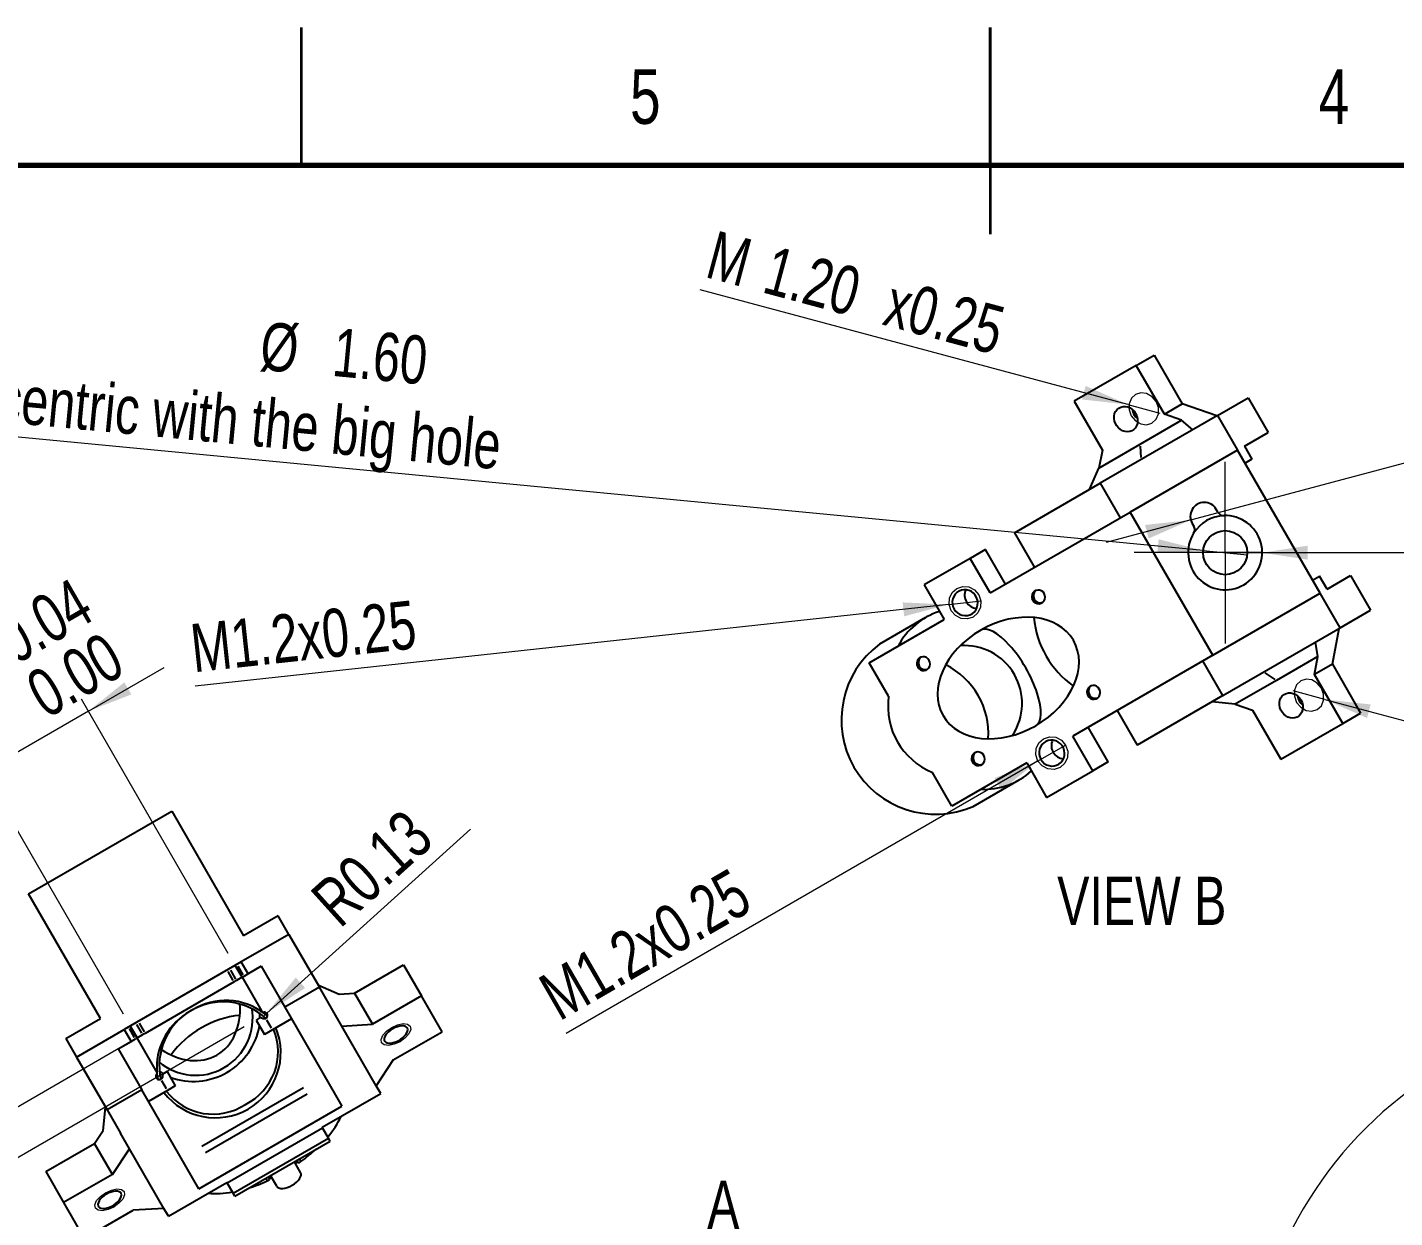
# Model space of a CAD drawing. Header units: millimetres. Extents: x 0 to 420, y 0 to 297.
# Drawn here: x 140.1 to 239.4, y 210.6 to 297 of the extents above; entities that cross this region are included whole.
import ezdxf

# ---------------------------------------------------------------- set-up
doc = ezdxf.new("R2010")
doc.units = ezdxf.units.MM
doc.styles.add('SLDTEXTSTYLE0', font='TXT', dxfattribs={"width": 0.75})
doc.dimstyles.new('SLDDIMSTYLE0', dxfattribs={"dimtxt": 3.5, "dimasz": 3.302, "dimexe": 0, "dimexo": 0.0625, "dimgap": 0.875, "dimtad": 1, "dimdec": 4, "dimlfac": 0.5, "dimzin": 12, "dimdsep": 46, "dimtxsty": 'SLDTEXTSTYLE0', "dimsah": 1, "dimcen": 0.09, "dimazin": 3, "dimtol": 1, "dimtp": 0.01, "dimtm": 0.01, "dimtfac": 1, "dimtofl": 0, "dimtmove": 0, "dimatfit": 3, "dimfxl": 0, "dimfrac": 2, "dimtolj": 1, "dimarcsym": 0})
doc.dimstyles.new('SLDDIMSTYLE12', dxfattribs={"dimtxt": 3.5, "dimasz": 3.302, "dimexe": 0, "dimexo": 0.0625, "dimgap": 0.875, "dimtad": 1, "dimlfac": 0.5, "dimrnd": 1e-09, "dimzin": 12, "dimdsep": 46, "dimtxsty": 'SLDTEXTSTYLE0', "dimsah": 1, "dimcen": 0, "dimadec": 0, "dimazin": 3, "dimtol": 1, "dimtp": 0.05, "dimtfac": 1, "dimtofl": 0, "dimtmove": 0, "dimatfit": 3, "dimfxl": 0, "dimfrac": 2, "dimtolj": 1, "dimtzin": 0, "dimarcsym": 0})
doc.dimstyles.new('SLDDIMSTYLE13', dxfattribs={"dimtxt": 3.5, "dimasz": 3.302, "dimexe": 0, "dimexo": 0.0625, "dimgap": 0.875, "dimtad": 1, "dimlfac": 0.5, "dimrnd": 1e-09, "dimdsep": 46, "dimtxsty": 'SLDTEXTSTYLE0', "dimsah": 1, "dimcen": 0, "dimadec": 0, "dimazin": 2, "dimtol": 1, "dimtp": 0.02, "dimtfac": 1, "dimtofl": 0, "dimtmove": 1, "dimatfit": 3, "dimfxl": 0, "dimfrac": 2, "dimtolj": 1, "dimtzin": 0, "dimarcsym": 0})
doc.dimstyles.new('SLDDIMSTYLE14', dxfattribs={"dimtxt": 3.5, "dimasz": 3.302, "dimexe": 0, "dimexo": 0.0625, "dimgap": 0.875, "dimtad": 1, "dimlfac": 0.5, "dimrnd": 1e-09, "dimzin": 4, "dimdsep": 46, "dimtxsty": 'SLDTEXTSTYLE0', "dimblk1": 'NONE', "dimsah": 1, "dimcen": 0, "dimadec": 0, "dimazin": 1, "dimtfac": 1, "dimtmove": 0, "dimatfit": 3, "dimldrblk": 'NONE', "dimfxl": 0, "dimfrac": 2, "dimtolj": 1, "dimtzin": 12, "dimarcsym": 0})
doc.dimstyles.new('SLDDIMSTYLE15', dxfattribs={"dimtxt": 3.5, "dimasz": 3.302, "dimexe": 0, "dimexo": 0.0625, "dimgap": 0.875, "dimtad": 1, "dimlfac": 0.5, "dimrnd": 1e-09, "dimzin": 4, "dimdsep": 46, "dimtxsty": 'SLDTEXTSTYLE0', "dimblk1": 'NONE', "dimsah": 1, "dimcen": 0, "dimadec": 0, "dimazin": 1, "dimtfac": 1, "dimtmove": 0, "dimatfit": 3, "dimldrblk": 'NONE', "dimfxl": 0, "dimfrac": 2, "dimtolj": 1, "dimtzin": 12, "dimarcsym": 0})
doc.dimstyles.new('SLDDIMSTYLE17', dxfattribs={"dimtxt": 3.5, "dimasz": 3.302, "dimexe": 0, "dimexo": 0.0625, "dimgap": 0.875, "dimtad": 1, "dimlfac": 0.5, "dimrnd": 1e-09, "dimzin": 4, "dimdsep": 46, "dimtxsty": 'SLDTEXTSTYLE0', "dimsah": 1, "dimcen": 0.09, "dimadec": 0, "dimazin": 1, "dimtol": 1, "dimtm": 0.04, "dimtfac": 1, "dimtmove": 0, "dimatfit": 0, "dimfxl": 0, "dimfrac": 2, "dimtolj": 1, "dimtzin": 0, "dimarcsym": 0})
doc.dimstyles.new('SLDDIMSTYLE18', dxfattribs={"dimtxt": 3.5, "dimasz": 3.302, "dimexe": 0, "dimexo": 0.0625, "dimgap": 0.875, "dimtad": 1, "dimlfac": 0.5, "dimrnd": 1e-09, "dimdsep": 46, "dimtxsty": 'SLDTEXTSTYLE0', "dimsah": 1, "dimcen": 0, "dimadec": 0, "dimazin": 2, "dimtfac": 1, "dimtofl": 0, "dimtmove": 0, "dimatfit": 3, "dimfxl": 0, "dimfrac": 2, "dimtolj": 1, "dimtzin": 12, "dimarcsym": 0})
doc.dimstyles.new('SLDDIMSTYLE19', dxfattribs={"dimtxt": 3.5, "dimasz": 3.302, "dimexe": 0, "dimexo": 0.0625, "dimgap": 0.875, "dimtad": 1, "dimlfac": 0.5, "dimrnd": 1e-09, "dimzin": 4, "dimdsep": 46, "dimtxsty": 'SLDTEXTSTYLE0', "dimsah": 1, "dimcen": 0.09, "dimadec": 0, "dimazin": 1, "dimtol": 1, "dimtp": 0.04, "dimtfac": 1, "dimtmove": 0, "dimatfit": 0, "dimfxl": 0, "dimfrac": 2, "dimtolj": 1, "dimtzin": 0, "dimarcsym": 0})
doc.dimstyles.new('SLDDIMSTYLE2', dxfattribs={"dimtxt": 3.5, "dimasz": 3.302, "dimexe": 0, "dimexo": 0.0625, "dimgap": 0.875, "dimtad": 1, "dimlfac": 0.5, "dimrnd": 1e-09, "dimzin": 12, "dimdsep": 46, "dimtxsty": 'SLDTEXTSTYLE0', "dimblk1": 'NONE', "dimsah": 1, "dimcen": 0, "dimadec": 0, "dimazin": 3, "dimtfac": 1, "dimtmove": 0, "dimatfit": 3, "dimldrblk": 'NONE', "dimfxl": 0, "dimfrac": 2, "dimtolj": 1, "dimtzin": 12, "dimarcsym": 0})

# ---------------------------------------------------------------- blocks, each defined once
blk = doc.blocks.new('_D')
at = {"color": 7, "linetype": 'Continuous', "lineweight": 0}
for p, q in [((253.517, 204.06), (242.808, 222.608)), ((240.407, 178.884), (236.543, 175.02))]:
    blk.add_line(p, q, dxfattribs=at)
at = {"color": 7, "linetype": 'Continuous', "lineweight": 18}
blk.add_arc((257.933, 196.41), 29.251, 120, 225, dxfattribs=at)
for points in [[(243.308, 221.742), (240.267, 220.358), (240.824, 219.508)], [(237.25, 175.727), (235.429, 178.528), (234.671, 177.851)]]:
    blk.add_solid(points, dxfattribs=at)
at = {"color": 7, "linetype": 'Continuous', "lineweight": 18, "char_height": 3.5, "attachment_point": 1, "rotation": 92.04795, "style": 'SLDTEXTSTYLE0'}
for s, insert in [('0.01°', (224.142, 196.617)), ('0.01°', (219.619, 196.456)), ('+', (219.72, 193.628)), ('-', (224.22, 194.429)), ('105°', (224.58, 182.877))]:
    blk.add_mtext(s, dxfattribs=dict(at, insert=insert))
blk = doc.blocks.new('_D_16')
at = {"color": 7, "linetype": 'Continuous', "lineweight": 0}
for q in [(227.063, 258.879), (270.785, 258.879)]:
    blk.add_line((229.753, 258.879), q, dxfattribs=at)
at = {"color": 7, "linetype": 'Continuous', "lineweight": 18}
blk.add_solid([(229.753, 258.879), (233.055, 258.371), (233.055, 259.387)], dxfattribs=at)
at = {"color": 7, "linetype": 'Continuous', "lineweight": 18, "char_height": 3.5, "attachment_point": 1, "style": 'SLDTEXTSTYLE0'}
for s, insert in [('+', (258.905, 267.87)), ('0.05', (261.734, 267.87)), ('R1.35', (245.726, 263.398)), ('0.00', (261.734, 263.345))]:
    blk.add_mtext(s, dxfattribs=dict(at, insert=insert))
blk = doc.blocks.new('_D_17')
at = {"color": 7, "linetype": 'Continuous', "lineweight": 0}
for q in [(271.27, 273.725), (218.433, 259.611)]:
    blk.add_line((224.568, 261.25), q, dxfattribs=at)
at = {"color": 7, "linetype": 'Continuous', "lineweight": 18}
blk.add_solid([(224.568, 261.25), (221.246, 260.889), (221.509, 259.907)], dxfattribs=at)
at = {"color": 7, "linetype": 'Continuous', "lineweight": 18, "char_height": 3.5, "attachment_point": 1, "rotation": 15, "style": 'SLDTEXTSTYLE0'}
for s, insert in [('0.02', (260.188, 280.112)), ('+', (257.455, 279.38)), ('0.00', (261.359, 275.741)), ('R0.51', (245.883, 271.649))]:
    blk.add_mtext(s, dxfattribs=dict(at, insert=insert))
blk = doc.blocks.new('_D_18')
at = {"color": 7, "linetype": 'Continuous', "lineweight": 0}
for q in [(131.282, 268.039), (228.656, 258.727)]:
    blk.add_line((225.47, 259.031), q, dxfattribs=at)
at = {"color": 7, "linetype": 'Continuous', "lineweight": 18}
blk.add_solid([(225.47, 259.031), (222.232, 259.851), (222.135, 258.84)], dxfattribs=at)
at = {"color": 7, "linetype": 'Continuous', "lineweight": 18, "char_height": 3.5, "attachment_point": 1, "rotation": 354.53695, "style": 'SLDTEXTSTYLE0'}
for s, insert in [('%%c', (157.218, 275.652)), ('1.60', (162.477, 275.202)), ('Concentric with the big hole', (131.709, 272.51))]:
    blk.add_mtext(s, dxfattribs=dict(at, insert=insert))
blk = doc.blocks.new('_None')
blk = doc.blocks.new('_D_19')
at = {"color": 7, "linetype": 'Continuous', "lineweight": 0}
for q in [(188.941, 277.952), (222.309, 269.011)]:
    blk.add_line((219.991, 269.632), q, dxfattribs=at)
at = {"color": 7, "linetype": 'Continuous', "lineweight": 18}
blk.add_solid([(219.991, 269.632), (216.933, 270.977), (216.67, 269.996)], dxfattribs=at)
at = {"color": 7, "linetype": 'Continuous', "lineweight": 18, "char_height": 3.5, "attachment_point": 1, "rotation": 345, "style": 'SLDTEXTSTYLE0'}
for s, insert in [('M', (190.102, 282.287)), ('1.20', (194.244, 281.177)), ('x0.25', (202.987, 278.834))]:
    blk.add_mtext(s, dxfattribs=dict(at, insert=insert))
blk = doc.blocks.new('_D_20')
at = {"color": 7, "linetype": 'Continuous', "lineweight": 0}
for q in [(231.991, 248.847), (279.88, 236.015)]:
    blk.add_line((234.309, 248.226), q, dxfattribs=at)
at = {"color": 7, "linetype": 'Continuous', "lineweight": 18}
blk.add_solid([(234.309, 248.226), (237.367, 246.881), (237.63, 247.862)], dxfattribs=at)
at = {"color": 7, "linetype": 'Continuous', "lineweight": 18, "insert": (259.752, 246.072), "char_height": 3.5, "attachment_point": 1, "rotation": 345, "style": 'SLDTEXTSTYLE0'}
blk.add_mtext('M1.2x0.25', dxfattribs=at)
blk = doc.blocks.new('_D_21')
at = {"color": 7, "linetype": 'Continuous', "lineweight": 0}
for q in [(215.514, 244.936), (179.217, 223.98)]:
    blk.add_line((213.436, 243.736), q, dxfattribs=at)
at = {"color": 7, "linetype": 'Continuous', "lineweight": 18}
blk.add_solid([(213.436, 243.736), (210.322, 242.525), (210.83, 241.645)], dxfattribs=at)
at = {"color": 7, "linetype": 'Continuous', "lineweight": 18, "insert": (176.967, 227.877), "char_height": 3.5, "attachment_point": 1, "rotation": 30, "style": 'SLDTEXTSTYLE0'}
blk.add_mtext('M1.2x0.25', dxfattribs=at)
blk = doc.blocks.new('_D_22')
at = {"color": 7, "linetype": 'Continuous', "lineweight": 0}
for q in [(209.368, 255.378), (152.279, 249.189)]:
    blk.add_line((206.982, 255.119), q, dxfattribs=at)
at = {"color": 7, "linetype": 'Continuous', "lineweight": 18}
blk.add_solid([(206.982, 255.119), (203.645, 255.268), (203.754, 254.258)], dxfattribs=at)
at = {"color": 7, "linetype": 'Continuous', "lineweight": 18, "insert": (151.794, 253.669), "char_height": 3.5, "attachment_point": 1, "rotation": 6.18694, "style": 'SLDTEXTSTYLE0'}
blk.add_mtext('M1.2x0.25', dxfattribs=at)
blk = doc.blocks.new('SW_CENTERMARKSYMBOL_2')
at = {"color": 0, "linetype": 'Continuous', "lineweight": 18}
for p, q in [((0, 5), (0, 6.6)), ((0, 0), (0, 5)), ((-5, 0), (-6.6, 0)), ((0, 0), (-5, 0)), ((0, 0), (0, -5)), ((0, 0), (5, 0)), ((5, 0), (6.6, 0)), ((0, -5), (0, -6.6))]:
    blk.add_line(p, q, dxfattribs=at)
blk = doc.blocks.new('_D_25')
at = {"color": 7, "linetype": 'Continuous', "lineweight": 0}
for p, q in [((124.111, 209.833), (99.973, 251.64)), ((155.844, 224.459), (124.845, 206.561)), ((147.776, 223.496), (123.245, 209.333)), ((124.111, 209.833), (125.711, 207.061)), ((125.711, 207.061), (128.886, 201.562))]:
    blk.add_line(p, q, dxfattribs=at)
at = {"color": 7, "linetype": 'Continuous', "lineweight": 18}
for points in [[(124.111, 209.833), (122.9, 212.946), (122.02, 212.438)], [(125.711, 207.061), (126.922, 203.948), (127.802, 204.456)]]:
    blk.add_solid(points, dxfattribs=at)
at = {"color": 7, "linetype": 'Continuous', "lineweight": 18, "char_height": 3.5, "attachment_point": 1, "rotation": 300, "style": 'SLDTEXTSTYLE0'}
for s, insert in [('1.60', (103.927, 253.923)), ('0.00', (113.747, 245.857)), ('-', (109.053, 244.937)), ('0.04', (109.828, 243.594))]:
    blk.add_mtext(s, dxfattribs=dict(at, insert=insert))
blk = doc.blocks.new('_D_26')
at = {"color": 7, "linetype": 'Continuous', "lineweight": 0}
for q in [(172.266, 238.801), (157.282, 225.289)]:
    blk.add_line((157.468, 225.457), q, dxfattribs=at)
at = {"color": 7, "linetype": 'Continuous', "lineweight": 18}
blk.add_solid([(157.468, 225.457), (160.26, 227.291), (159.58, 228.045)], dxfattribs=at)
at = {"color": 7, "linetype": 'Continuous', "lineweight": 18, "insert": (160.451, 234.155), "char_height": 3.5, "attachment_point": 1, "rotation": 42.0432, "style": 'SLDTEXTSTYLE0'}
blk.add_mtext('R0.13', dxfattribs=at)
blk = doc.blocks.new('_D_27')
at = {"color": 7, "linetype": 'Continuous', "lineweight": 0}
for p, q in [((144.528, 247.38), (150.027, 250.555)), ((154.682, 229.793), (144.028, 248.246)), ((144.528, 247.38), (136.907, 242.98)), ((147.061, 225.393), (136.407, 243.846)), ((136.907, 242.98), (131.408, 239.805))]:
    blk.add_line(p, q, dxfattribs=at)
at = {"color": 7, "linetype": 'Continuous', "lineweight": 18}
for points in [[(144.528, 247.38), (147.642, 248.591), (147.134, 249.47)], [(136.907, 242.98), (133.794, 241.768), (134.302, 240.889)]]:
    blk.add_solid(points, dxfattribs=at)
at = {"color": 7, "linetype": 'Continuous', "lineweight": 18, "char_height": 3.5, "attachment_point": 1, "rotation": 30, "style": 'SLDTEXTSTYLE0'}
for s, insert in [('0.04', (137.45, 253.728)), ('+', (134.999, 252.314)), ('0.00', (139.712, 249.809)), ('4.40', (128.277, 243.268))]:
    blk.add_mtext(s, dxfattribs=dict(at, insert=insert))

msp = doc.modelspace()

# ---------------------------------------------------------------- linework, layer by layer
at = {"color": 7, "linetype": 'Continuous', "lineweight": 35}
for p, q in [((160, 287), (160, 297)), ((210, 297), (210, 282)), ((210, 287), (210, 297))]:
    msp.add_line(p, q, dxfattribs=at)
at = {"color": 7, "linetype": 'Continuous', "lineweight": 70}
msp.add_line((10, 287), (410, 287), dxfattribs=at)
at = {"color": 7, "linetype": 'Continuous', "lineweight": 25}
for p, q in [((220.60077, 272.46826), (221.89981, 273.21826)), ((221.89981, 273.21826), (223.94981, 269.66755)), ((220.60077, 272.46826), (216.10077, 269.87018)), ((222.65077, 268.91755), (220.60077, 272.46826)), ((226.51032, 268.83646), (228.72529, 270.11528)), ((228.72529, 270.11528), (230.17529, 267.6038)), ((216.10077, 269.87018), (218.15077, 266.31948)), ((222.65077, 268.91755), (223.94981, 269.66755)), ((226.44981, 268.80153), (223.94981, 269.66755)), ((226.51032, 268.83646), (217.99892, 263.9224)), ((220.90077, 266.75249), (223.90077, 268.48454)), ((223.90077, 268.48454), (222.65077, 268.91755)), ((224.71776, 267.80153), (223.90077, 268.48454)), ((226.51032, 268.83646), (227.96032, 266.32499)), ((228.46032, 266.61366), (230.17529, 267.6038)), ((217.90077, 265.02044), (220.90077, 266.75249)), ((218.15077, 266.31948), (217.90077, 265.02044)), ((227.96032, 266.32499), (220.1661, 261.82499)), ((233.96032, 255.93268), (227.96032, 266.32499)), ((228.46032, 266.61366), (229.01032, 265.66104)), ((229.01032, 265.66104), (228.51032, 265.37236)), ((217.21776, 263.4714), (217.90077, 265.02044)), ((211.76466, 260.32305), (217.99892, 263.9224)), ((217.99892, 263.9224), (219.44892, 261.41093)), ((209.99807, 255.95448), (220.1661, 261.82499)), ((226.1661, 251.43268), (220.1661, 261.82499)), ((226.5329, 261.81735), (226.4179, 262.01655)), ((211.76466, 260.32305), (213.21466, 257.81157)), ((224.66852, 261.00655), (224.78353, 260.80735)), ((208.54807, 258.46595), (205.20201, 256.5341)), ((209.66879, 259.113), (208.54807, 258.46595)), ((209.99807, 255.95448), (208.54807, 258.46595)), ((211.11879, 256.60153), (209.66879, 259.113)), ((233.41032, 256.88531), (233.91032, 257.17399)), ((234.46032, 256.22136), (233.91032, 257.17399)), ((234.46032, 256.22136), (236.17529, 257.2115)), ((236.17529, 257.2115), (237.62529, 254.70002)), ((205.20201, 256.5341), (206.65201, 254.02263)), ((226.1661, 251.43268), (233.96032, 255.93268)), ((235.41032, 253.42121), (233.96032, 255.93268)), ((205.31513, 254.17454), (201.97228, 252.24454)), ((235.41032, 253.42121), (237.62529, 254.70002)), ((201.21513, 250.88365), (206.65201, 254.02263)), ((226.89892, 248.50715), (235.41032, 253.42121)), ((234.84981, 250.7882), (235.34981, 253.38627)), ((233.80077, 251.33724), (233.61776, 252.38627)), ((226.1661, 251.43268), (215.99807, 245.56217)), ((233.80077, 251.33724), (230.80077, 249.60519)), ((233.55077, 250.0382), (233.80077, 251.33724)), ((202.61513, 248.45877), (201.21513, 250.88365)), ((226.89892, 248.50715), (225.44892, 251.01862)), ((234.84981, 250.7882), (233.55077, 250.0382)), ((234.84981, 250.7882), (236.89981, 247.23749)), ((230.80077, 249.60519), (227.80077, 247.87313)), ((235.60077, 246.48749), (233.55077, 250.0382)), ((226.89892, 248.50715), (220.66466, 244.9078)), ((219.21466, 247.41927), (220.66466, 244.9078)), ((227.80077, 247.87313), (226.11776, 248.05615)), ((227.80077, 247.87313), (229.05077, 247.44012)), ((229.05077, 247.44012), (231.10077, 243.88942)), ((235.60077, 246.48749), (236.89981, 247.23749)), ((231.10077, 243.88942), (235.60077, 246.48749)), ((217.44807, 243.0507), (215.99807, 245.56217)), ((218.56879, 243.69775), (217.11879, 246.20922)), ((212.65201, 243.63032), (207.21513, 240.49134)), ((212.65201, 243.63032), (214.10201, 241.11885)), ((218.56879, 243.69775), (217.44807, 243.0507)), ((207.21513, 240.49134), (205.81513, 242.91621)), ((208.77228, 240.4666), (212.11513, 242.3966)), ((214.10201, 241.11885), (217.44807, 243.0507)), ((140.17824, 234.11385), (150.57055, 240.11385)), ((150.57055, 240.11385), (155.79483, 231.06513)), ((145.40252, 225.06513), (140.17824, 234.11385)), ((158.3063, 232.51513), (155.79483, 231.06513)), ((159.07914, 231.17654), (158.3063, 232.51513)), ((159.07914, 231.17654), (155.61503, 229.17654)), ((159.07914, 231.17654), (161.29411, 227.3401)), ((155.61503, 229.17654), (147.12799, 224.27654)), ((155.68202, 228.06052), (155.18202, 228.92654)), ((156.11503, 228.31052), (155.61503, 229.17654)), ((157.06766, 228.86052), (156.11503, 228.31052)), ((157.06766, 228.86052), (158.78263, 225.8901)), ((163.85164, 226.91033), (167.40234, 228.96033)), ((167.40234, 228.96033), (168.70138, 226.71033)), ((155.10107, 227.72511), (148.64195, 223.99593)), ((155.26706, 227.82094), (155.10107, 227.72511)), ((155.68202, 228.06052), (155.26706, 227.82094)), ((155.80574, 228.13195), (155.68202, 228.06052)), ((155.68202, 228.06052), (157.08047, 225.63834)), ((156.11503, 228.31052), (155.80574, 228.13195)), ((161.18657, 227.52635), (162.73561, 226.84334)), ((161.29411, 227.3401), (158.78263, 225.8901)), ((162.26911, 225.65135), (161.29411, 227.3401)), ((162.73561, 226.84334), (163.85164, 226.91033)), ((163.85164, 226.91033), (165.15068, 224.66033)), ((168.70138, 226.71033), (165.15068, 224.66033)), ((170.20138, 224.11225), (168.70138, 226.71033)), ((152.39022, 225.86632), (151.60712, 225.4142)), ((158.78263, 225.8901), (162.92732, 218.71129)), ((162.91862, 224.52635), (162.26911, 225.65135)), ((142.89105, 223.61513), (145.40252, 225.06513)), ((147.561, 224.52654), (148.061, 223.66052)), ((156.93292, 225.08768), (156.71044, 224.95924)), ((156.71044, 224.95924), (157.31044, 223.92001)), ((159.26766, 225.05001), (157.88202, 224.25001)), ((162.91862, 224.52635), (165.15068, 224.66033)), ((165.41862, 220.19623), (162.91862, 224.52635)), ((142.89105, 223.61513), (143.66388, 222.27654)), ((143.66388, 222.27654), (147.12799, 224.27654)), ((146.67536, 222.86052), (147.62799, 223.41052)), ((147.12799, 224.27654), (147.62799, 223.41052)), ((147.62799, 223.41052), (147.93728, 223.58909)), ((148.061, 223.66052), (147.93728, 223.58909)), ((148.061, 223.66052), (148.47596, 223.9001)), ((149.5357, 221.10626), (148.061, 223.66052)), ((148.64195, 223.99593), (148.47596, 223.9001)), ((157.88202, 224.25001), (157.31044, 223.92001)), ((166.65068, 222.06225), (170.20138, 224.11225)), ((146.67536, 222.86052), (148.39033, 219.8901)), ((143.66388, 222.27654), (145.87885, 218.4401)), ((166.65068, 222.06225), (165.41862, 220.19623)), ((150.23257, 221.21924), (150.0101, 221.09079)), ((150.23257, 221.21924), (150.83257, 220.18001)), ((148.39033, 219.8901), (145.87885, 218.4401)), ((152.53502, 212.71129), (148.39033, 219.8901)), ((150.261, 219.85001), (148.87536, 219.05001)), ((150.83257, 220.18001), (150.261, 219.85001)), ((161.50058, 217.18248), (165.74411, 219.63248)), ((165.74411, 219.63248), (165.41862, 220.19623)), ((145.58831, 216.94334), (145.77132, 218.62635)), ((145.87885, 218.4401), (146.85385, 216.75135)), ((152.53502, 212.71129), (162.92732, 218.71129)), ((144.97228, 216.01033), (145.58831, 216.94334)), ((147.50337, 215.62635), (146.85385, 216.75135)), ((154.59738, 213.13918), (161.52558, 217.13918)), ((161.52558, 217.13918), (161.50058, 217.18248)), ((161.95859, 216.38918), (161.52558, 217.13918)), ((141.42158, 213.96033), (144.97228, 216.01033)), ((146.27132, 213.76033), (144.97228, 216.01033)), ((146.27132, 213.76033), (147.50337, 215.62635)), ((150.00337, 211.29623), (147.50337, 215.62635)), ((155.03039, 212.38918), (161.95859, 216.38918)), ((155.14973, 212.18248), (162.07793, 216.18248)), ((162.07793, 216.18248), (161.95859, 216.38918)), ((159.93136, 213.90046), (159.47985, 214.68248)), ((141.42158, 213.96033), (142.72062, 211.71033)), ((146.27132, 213.76033), (142.72062, 211.71033)), ((158.1993, 212.90046), (157.7478, 213.68248)), ((150.32885, 210.73248), (154.57238, 213.18248)), ((154.59738, 213.13918), (154.57238, 213.18248)), ((155.03039, 212.38918), (154.59738, 213.13918)), ((142.72062, 211.71033), (144.22062, 209.11225)), ((155.14973, 212.18248), (155.03039, 212.38918)), ((144.22062, 209.11225), (147.77132, 211.16225)), ((150.00337, 211.29623), (147.77132, 211.16225)), ((150.32885, 210.73248), (150.00337, 211.29623))]:
    msp.add_line(p, q, dxfattribs=at)
at = {"color": 1, "linetype": 'Continuous', "lineweight": 25}
for p, q in [((220.95846, 265.7915), (220.91008, 266.59745)), ((230.69861, 249.67264), (229.96993, 250.15375)), ((155.03347, 227.8422), (154.66868, 228.47404)), ((154.83466, 228.56987), (155.19946, 227.93803)), ((155.37334, 228.88088), (155.73814, 228.24904)), ((148.40836, 224.01719), (148.04356, 224.64903)), ((148.20955, 224.74486), (148.57434, 224.11302)), ((157.8178, 224.36125), (157.47125, 224.96149)), ((147.86968, 223.70618), (147.50488, 224.33802)), ((150.19681, 219.96118), (149.85048, 220.56105)), ((152.76246, 215.80303), (160.13607, 220.06019)), ((160.40928, 219.58698), (153.03567, 215.32983)), ((159.73522, 214.64182), (159.66811, 214.75804)), ((159.84584, 214.85403), (159.92636, 214.71458)), ((157.58823, 213.55722), (157.65534, 213.441)), ((157.49675, 213.31185), (157.41624, 213.4513))]:
    msp.add_line(p, q, dxfattribs=at)
at = {"color": 7, "linetype": 'Continuous', "lineweight": 18, "flags": 128}
for points in [[(222.04981, 269.84076), (221.75169, 270.1989), (221.36194, 270.42341), (220.9399, 270.48011), (220.54981, 270.36037), (220.25107, 270.08242), (220.08915, 269.68856), (220.08871, 269.23878), (220.24981, 268.80153), (220.54793, 268.44338), (220.93768, 268.21887), (221.35973, 268.16217), (221.74981, 268.28191), (222.04856, 268.55987), (222.21047, 268.95372), (222.21091, 269.40351), (222.04981, 269.84076)], [(207.17122, 254.6688), (207.01802, 255.11062), (207.04097, 255.5734), (207.23657, 255.9867), (207.57504, 256.28759), (208.00486, 256.43027), (208.46058, 256.39301), (208.87284, 256.1815), (209.17886, 255.82792), (209.33206, 255.3861), (209.30911, 254.92332), (209.11351, 254.51002), (208.77504, 254.20913), (208.34522, 254.06645), (207.8895, 254.10371), (207.47724, 254.31522), (207.17122, 254.6688)], [(234.04981, 249.05615), (233.75169, 249.41429), (233.36194, 249.6388), (232.9399, 249.6955), (232.54981, 249.57576), (232.25107, 249.29781), (232.08915, 248.90396), (232.08871, 248.45417), (232.24981, 248.01692), (232.54793, 247.65877), (232.93768, 247.43426), (233.35973, 247.37756), (233.74981, 247.4973), (234.04856, 247.77526), (234.21047, 248.16911), (234.21091, 248.6189), (234.04981, 249.05615)], [(213.47122, 243.75688), (213.31802, 244.1987), (213.34097, 244.66148), (213.53657, 245.07478), (213.87504, 245.37567), (214.30486, 245.51835), (214.76058, 245.48109), (215.17284, 245.26958), (215.47886, 244.916), (215.63206, 244.47418), (215.60911, 244.0114), (215.41351, 243.5981), (215.07504, 243.29721), (214.64522, 243.15453), (214.1895, 243.19179), (213.77724, 243.4033), (213.47122, 243.75688)], [(166.5533, 224.43091), (166.97384, 224.62096), (167.37602, 224.70298), (167.69862, 224.66447), (167.89253, 224.51129), (167.92823, 224.26677), (167.80028, 223.96813), (167.52816, 223.66084), (167.1533, 223.39168), (166.73277, 223.20162), (166.33059, 223.1196), (166.00798, 223.15812), (165.81407, 223.31129), (165.77837, 223.55581), (165.90632, 223.85445), (166.17844, 224.16174), (166.5533, 224.43091)], [(145.76869, 212.43091), (146.18923, 212.62096), (146.59141, 212.70298), (146.91401, 212.66447), (147.10792, 212.51129), (147.14362, 212.26677), (147.01567, 211.96813), (146.74355, 211.66084), (146.36869, 211.39168), (145.94816, 211.20162), (145.54598, 211.1196), (145.22337, 211.15812), (145.02946, 211.31129), (144.99376, 211.55581), (145.12171, 211.85445), (145.39383, 212.16174), (145.76869, 212.43091)]]:
    msp.add_lwpolyline(points, dxfattribs=at)
at = {"color": 7, "linetype": 'Continuous', "lineweight": 25, "flags": 128}
for points in [[(220.56327, 268.9825), (220.64431, 268.80847), (220.69285, 268.62472), (220.70692, 268.43878), (220.68594, 268.25825), (220.63077, 268.09054), (220.54366, 267.9425), (220.42819, 267.8202), (220.28908, 267.72864), (220.13202, 267.67157), (219.96345, 267.65133), (219.79027, 267.66875), (219.61956, 267.72312), (219.45832, 267.8122), (219.31315, 267.93235), (219.18999, 268.07866), (219.09388, 268.24512), (219.02875, 268.42494), (218.99728, 268.61074), (219.00076, 268.79492), (219.03903, 268.96993), (219.11054, 269.12863), (219.21235, 269.26449), (219.3403, 269.37197), (219.48914, 269.44667), (219.6528, 269.48552), (219.82456, 269.48694), (219.99739, 269.45086), (220.16422, 269.37877), (220.31821, 269.27361), (220.45307, 269.1397), (220.56327, 268.9825)], [(207.38035, 254.78955), (207.49223, 254.63332), (207.63207, 254.50228), (207.79414, 254.40179), (207.9718, 254.33595), (208.15778, 254.30746), (208.34447, 254.3175), (208.52422, 254.36565), (208.68968, 254.44993), (208.83407, 254.5669), (208.95147, 254.71177), (209.03709, 254.87861), (209.08742, 255.06059), (209.10039, 255.25025), (209.07548, 255.43984), (209.01371, 255.62159), (208.9176, 255.78805), (208.79109, 255.93243), (208.63936, 256.04879), (208.46862, 256.13239), (208.28586, 256.17979), (208.09856, 256.18906), (207.91439, 256.15982), (207.7409, 256.09327), (207.58518, 255.99212), (207.45361, 255.86052), (207.35157, 255.70386), (207.28325, 255.52856), (207.25143, 255.34178), (207.25743, 255.15117), (207.301, 254.96455), (207.38035, 254.78955)], [(213.08936, 255.42983), (213.17674, 255.31762), (213.29092, 255.23406), (213.42266, 255.18593), (213.56128, 255.17712), (213.69555, 255.20834), (213.8146, 255.27708), (213.90878, 255.37775), (213.97046, 255.5022), (213.99464, 255.64036), (213.97937, 255.78102), (213.92588, 255.9128), (213.8385, 256.02501), (213.72432, 256.10857), (213.59259, 256.1567), (213.45396, 256.16551), (213.31969, 256.13429), (213.20064, 256.06556), (213.10646, 255.96488), (213.04478, 255.84043), (213.0206, 255.70227), (213.03587, 255.56161), (213.08936, 255.42983)], [(204.73551, 250.58066), (204.82289, 250.46845), (204.93707, 250.38489), (205.06881, 250.33676), (205.20743, 250.32794), (205.3417, 250.35917), (205.46075, 250.4279), (205.55493, 250.52857), (205.61661, 250.65303), (205.64079, 250.79118), (205.62552, 250.93185), (205.57203, 251.06362), (205.48465, 251.17583), (205.37047, 251.25939), (205.23874, 251.30753), (205.10011, 251.31634), (204.96584, 251.28511), (204.84679, 251.21638), (204.75261, 251.11571), (204.69093, 250.99125), (204.66675, 250.8531), (204.68202, 250.71244), (204.73551, 250.58066)], [(217.08936, 248.50163), (217.17674, 248.38942), (217.29092, 248.30586), (217.42266, 248.25773), (217.56128, 248.24892), (217.69555, 248.28014), (217.8146, 248.34887), (217.90878, 248.44955), (217.97046, 248.574), (217.99464, 248.71216), (217.97937, 248.85282), (217.92588, 248.98459), (217.8385, 249.09681), (217.72432, 249.18036), (217.59259, 249.2285), (217.45396, 249.23731), (217.31969, 249.20608), (217.20064, 249.13735), (217.10646, 249.03668), (217.04478, 248.91223), (217.0206, 248.77407), (217.03587, 248.63341), (217.08936, 248.50163)], [(232.56327, 248.19789), (232.64431, 248.02386), (232.69285, 247.84011), (232.70692, 247.65417), (232.68594, 247.47364), (232.63077, 247.30593), (232.54366, 247.15789), (232.42819, 247.03559), (232.28908, 246.94403), (232.13202, 246.88696), (231.96345, 246.86672), (231.79027, 246.88414), (231.61956, 246.93851), (231.45832, 247.02759), (231.31315, 247.14774), (231.18999, 247.29405), (231.09388, 247.46051), (231.02875, 247.64033), (230.99728, 247.82613), (231.00076, 248.01031), (231.03903, 248.18532), (231.11054, 248.34402), (231.21235, 248.47988), (231.3403, 248.58736), (231.48914, 248.66206), (231.6528, 248.70091), (231.82456, 248.70233), (231.99739, 248.66625), (232.16422, 248.59416), (232.31821, 248.489), (232.45307, 248.35509), (232.56327, 248.19789)], [(213.68035, 243.87763), (213.79223, 243.7214), (213.93207, 243.59036), (214.09414, 243.48987), (214.2718, 243.42403), (214.45778, 243.39554), (214.64447, 243.40558), (214.82422, 243.45373), (214.98968, 243.53801), (215.13407, 243.65498), (215.25147, 243.79985), (215.33709, 243.96669), (215.38742, 244.14867), (215.40039, 244.33833), (215.37548, 244.52792), (215.31371, 244.70967), (215.2176, 244.87613), (215.09109, 245.02051), (214.93936, 245.13687), (214.76862, 245.22047), (214.58586, 245.26787), (214.39856, 245.27714), (214.21439, 245.2479), (214.0409, 245.18135), (213.88518, 245.0802), (213.75361, 244.9486), (213.65157, 244.79194), (213.58325, 244.61664), (213.55143, 244.42986), (213.55743, 244.23925), (213.601, 244.05263), (213.68035, 243.87763)], [(208.7081, 243.67863), (208.79548, 243.56642), (208.90966, 243.48286), (209.0414, 243.43473), (209.18002, 243.42592), (209.31429, 243.45714), (209.43334, 243.52587), (209.52752, 243.62655), (209.5892, 243.751), (209.61338, 243.88916), (209.59811, 244.02982), (209.54462, 244.16159), (209.45725, 244.27381), (209.34306, 244.35736), (209.21133, 244.4055), (209.07271, 244.41431), (208.93843, 244.38308), (208.81938, 244.31435), (208.7252, 244.21368), (208.66352, 244.08923), (208.63934, 243.95107), (208.65461, 243.81041), (208.7081, 243.67863)], [(156.98122, 225.10549), (156.96225, 225.43535), (156.95521, 225.49803)], [(166.6158, 224.32265), (166.45505, 224.21862), (166.3106, 224.102), (166.18838, 223.97757), (166.09337, 223.85043), (166.02947, 223.72578), (165.99931, 223.60873), (166.0041, 223.50406), (166.04366, 223.41607), (166.11637, 223.34835), (166.21925, 223.30367), (166.34809, 223.28388), (166.49761, 223.28976), (166.66169, 223.3211), (166.83362, 223.3766), (167.00635, 223.45398), (167.17282, 223.55009), (167.3262, 223.66099), (167.46023, 223.78214), (167.56941, 223.90857), (167.64927, 224.03511), (167.69654, 224.15659), (167.70929, 224.26802), (167.687, 224.36485), (167.63058, 224.44311), (167.54233, 224.49959), (167.42587, 224.53199), (167.28598, 224.53898), (167.12837, 224.52027), (166.9595, 224.47663), (166.78628, 224.40985), (166.6158, 224.32265)], [(149.59736, 220.64686), (149.53996, 220.89871), (149.50884, 221.08835)], [(149.64358, 221.27666), (149.69434, 221.23923), (149.97091, 221.05764)], [(158.1993, 212.90046), (158.26472, 212.82559), (158.3609, 212.77281), (158.48415, 212.74415), (158.62973, 212.74072), (158.79206, 212.76263), (158.96489, 212.80906), (159.14157, 212.87822), (159.31533, 212.96744), (159.47948, 213.07331), (159.62771, 213.19175), (159.75434, 213.3182), (159.85448, 213.44782), (159.9243, 213.57562), (159.9611, 213.69669), (159.96349, 213.80637), (159.93136, 213.90046)], [(145.83119, 212.32265), (145.67044, 212.21862), (145.52599, 212.102), (145.40377, 211.97757), (145.30876, 211.85043), (145.24486, 211.72578), (145.2147, 211.60873), (145.21949, 211.50406), (145.25905, 211.41607), (145.33176, 211.34835), (145.43464, 211.30367), (145.56348, 211.28388), (145.713, 211.28976), (145.87708, 211.3211), (146.04901, 211.3766), (146.22174, 211.45398), (146.38821, 211.55009), (146.54159, 211.66099), (146.67562, 211.78214), (146.7848, 211.90857), (146.86466, 212.03511), (146.91193, 212.15659), (146.92468, 212.26802), (146.90239, 212.36485), (146.84597, 212.44311), (146.75772, 212.49959), (146.64126, 212.53199), (146.50137, 212.53898), (146.34376, 212.52027), (146.17489, 212.47663), (146.00167, 212.40985), (145.83119, 212.32265)]]:
    msp.add_lwpolyline(points, dxfattribs=at)
at = {"color": 7, "linetype": 'Continuous', "lineweight": 25}
msp.add_circle((227.06321, 258.87884), 1.6, dxfattribs=at)
for centre, radius, start, end in [((221.37298, 269.44999), 1.08072, 188.8171128, 231.1828872), ((225.54321, 261.51155), 1.01, 30, 210), ((227.06321, 258.87884), 2.69, 148.2522482, 91.7477518), ((227.06321, 258.87884), 2.69, 91.7477518, 148.2522482), ((226.96592, 262.06735), 0.5, 210, 271.7477518), ((224.35052, 260.55735), 0.5, 328.2522482, 30), ((209.10556, 255.7912), 0.95964, 155.6739414, 210.2901025), ((209.10941, 255.78124), 0.958, 209.6592251, 264.376731), ((213.62399, 255.74813), 0.49281, 128.6932107, 210.9696061), ((213.63233, 255.73369), 0.49281, 209.0303939, 291.3067893), ((207.92486, 249.65572), 5.21583, 108.0370701, 152.1035218), ((220.01542, 254.8098), 6.87321, 185.3047046, 234.6952954), ((206.03909, 246.74055), 6.84345, 126.4601277, 293.5398723), ((205.27014, 250.89896), 0.49281, 128.6932107, 210.9696061), ((208.12279, 247.94358), 4.19625, 326.1284689, 93.8715311), ((205.27848, 250.88451), 0.49281, 209.0303939, 291.3067893), ((204.28163, 245.72589), 5.59432, 356.398411, 63.601589), ((217.62399, 248.81993), 0.49281, 128.6932107, 210.9696061), ((217.63233, 248.80549), 0.49281, 209.0303939, 291.3067893), ((233.37298, 248.66538), 1.08072, 188.8171128, 231.1828872), ((215.40556, 244.87928), 0.95964, 155.6739414, 210.2901025), ((209.24274, 243.99693), 0.49281, 128.6932107, 210.9696061), ((215.40941, 244.86932), 0.958, 209.6592251, 264.376731), ((209.25108, 243.98249), 0.49281, 209.0303939, 291.3067893), ((209.50876, 246.91008), 5.2099, 267.8700618, 311.9893463), ((154.49497, 221.85682), 4.52836, 48.0301362, 117.6966894), ((154.126, 221.51684), 4.64049, 122.8747368, 184.276323), ((152.31609, 225.09047), 4.1382, 229.4260627, 10.5739373), ((154.30567, 221.64421), 4.63701, 47.8183538, 192.1506812), ((157.25367, 225.73834), 0.2, 210, 273.6122), ((157.28202, 225.28924), 0.25, 300, 93.6122), ((153.74918, 222.60831), 4.74276, 217.8122196, 22.1877804), ((152.15146, 225.37562), 4.86609, 249.7730654, 350.2269346), ((155.73656, 218.83766), 6.31471, 118.5100135, 145.3877515), ((156.04231, 218.93633), 6.38176, 94.7560561, 121.3461789), ((154.04256, 222.65566), 4.25096, 296.2536614, 22.7156957), ((149.661, 220.88924), 0.25059, 120, 300), ((153.56456, 222.39642), 4.26465, 217.4570033, 303.5736396), ((156.97711, 220.73541), 6.50815, 319.2061685, 334.8847071), ((152.84123, 224.48398), 12.10239, 305.9340838, 312.6705609), ((159.75262, 214.22759), 0.38939, 90.4503136, 121.2921009), ((159.7462, 214.93808), 0.32112, 270.600305, 307.9245133), ((158.00536, 213.21881), 0.38939, 118.7078991, 149.5496864), ((153.75718, 218.87638), 6.50815, 265.1152929, 280.7938315), ((152.57876, 224.33245), 12.10239, 287.3294391, 294.0659162), ((157.39328, 213.57962), 0.32112, 292.0754867, 329.399695)]:
    msp.add_arc(centre, radius, start, end, dxfattribs=at)
for centre, major_axis, ratio, start_param, end_param in [((211.31321, 249.78557), (4.73205, 2.73205), 0.73205081, 4.71238898, 7.85398163), ((211.31321, 249.78557), (4.73205, 2.73205), 0.73205081, 1.57079633, 4.71238898), ((211.31321, 249.78557), (-2, 3.4641), 0.3660254, 3.14159265, 6.28318531), ((211.31321, 249.78557), (8.04449, 4.64449), 0.73205081, 2.65163533, 3.63154998), ((151.1244, 227.15456), (-2.73205, 4.73205), 0.73205081, 2.16573729, 4.11744802)]:
    msp.add_ellipse(centre, major_axis=major_axis, ratio=ratio, start_param=start_param, end_param=end_param, dxfattribs=at)
for points, knots in [([(157.14363, 225.08104), (157.12555, 225.09305), (157.10539, 225.10206), (157.08509, 225.10755), (157.06482, 225.11303), (157.04389, 225.11516), (157.02408, 225.11428), (157.00342, 225.11337), (156.98348, 225.10921), (156.96549, 225.10277), (156.95392, 225.09862), (156.94301, 225.09351), (156.93292, 225.08768)], [0, 0, 0, 0, 0.000032972533, 0.000032972533, 0.000032972533, 0.000065860536, 0.000065860536, 0.000065860536, 0.000100109403, 0.000100109403, 0.000100109403, 0.000121993742, 0.000121993742, 0.000121993742, 0.000121993742]), ([(157.40702, 225.07273), (157.39592, 225.06632), (157.38428, 225.06075), (157.37235, 225.05612), (157.34792, 225.04666), (157.32175, 225.04106), (157.29586, 225.03962), (157.26919, 225.03814), (157.24213, 225.04102), (157.21653, 225.04797), (157.19083, 225.05494), (157.16595, 225.0662), (157.14363, 225.08104)], [0.00039452619, 0.00039452619, 0.00039452619, 0.00039452619, 0.000413680072, 0.000413680072, 0.000413680072, 0.000452979407, 0.000452979407, 0.000452979407, 0.000493448955, 0.000493448955, 0.000493448955, 0.000534148821, 0.000534148821, 0.000534148821, 0.000534148821]), ([(149.91156, 220.89353), (149.91205, 220.86501), (149.90756, 220.83619), (149.89849, 220.80927), (149.88942, 220.78234), (149.8755, 220.75653), (149.85772, 220.734), (149.84135, 220.71325), (149.82126, 220.69475), (149.79901, 220.68007), (149.79485, 220.67733), (149.79061, 220.67471), (149.7863, 220.67222)], [0, 0, 0, 0, 0.000043408826, 0.000043408826, 0.000043408826, 0.000086844373, 0.000086844373, 0.000086844373, 0.000126800156, 0.000126800156, 0.000126800156, 0.000134165803, 0.000134165803, 0.000134165803, 0.000134165803]), ([(150.0101, 221.09079), (149.99096, 221.07974), (149.97241, 221.06468), (149.95673, 221.04595), (149.94341, 221.03004), (149.9319, 221.01106), (149.9238, 220.99031), (149.91567, 220.9695), (149.9108, 220.94629), (149.91018, 220.92297), (149.91002, 220.917), (149.91012, 220.91099), (149.9105, 220.90499), (149.91074, 220.90117), (149.91109, 220.89735), (149.91156, 220.89353)], [0, 0, 0, 0, 0.00004186912, 0.00004186912, 0.00004186912, 0.000077366824, 0.000077366824, 0.000077366824, 0.000113045291, 0.000113045291, 0.000113045291, 0.000122043336, 0.000122043336, 0.000122043336, 0.000127783044, 0.000127783044, 0.000127783044, 0.000127783044])]:
    msp.add_open_spline(points, degree=3, knots=knots, dxfattribs=at)

# ---------------------------------------------------------------- block references
at = {"color": 7, "linetype": 'Continuous', "lineweight": 0}
msp.add_blockref('SW_CENTERMARKSYMBOL_2', (227.06321, 258.87884), dxfattribs=at)

# ---------------------------------------------------------------- texts
at = {"color": 7, "linetype": 'Continuous', "lineweight": 0, "attachment_point": 2, "style": 'SLDTEXTSTYLE0'}
for s, insert, char_height in [('5', (184.96004, 293.96461), 3.96875), ('4', (234.96004, 293.96461), 3.96875), ('VIEW B', (221.0113, 235.35898), 3.5)]:
    msp.add_mtext(s, dxfattribs=dict(at, insert=insert, char_height=char_height))
at = {"color": 7, "linetype": 'Continuous', "insert": (189.44963, 213.30493), "char_height": 3.5, "attachment_point": 1, "style": 'SLDTEXTSTYLE0'}
msp.add_mtext('A', dxfattribs=at)

# ---------------------------------------------------------------- dimensions: what is measured, and where the dimension line sits
at = {"color": 7, "linetype": 'Continuous', "lineweight": 18}
for p1, p2, text, dimstyle, picture, middle in [((222.30892, 269.01056), (219.9907, 269.63172), 'M<>x0.25', 'SLDDIMSTYLE15', '_D_19', (200.66328, 274.8105)), ((209.36805, 255.37769), (206.98203, 255.11903), 'M1.2x0.25', 'SLDDIMSTYLE2', '_D_22', (163.15312, 250.36781)), ((231.9907, 248.84711), (234.30892, 248.22595), 'M1.2x0.25', 'SLDDIMSTYLE2', '_D_20', (269.33186, 238.84159)), ((215.51427, 244.93644), (213.43581, 243.73644), 'M1.2x0.25', 'SLDDIMSTYLE2', '_D_21', (188.65184, 229.42741))]:
    dim = msp.add_diameter_dim_2p(p1=p1, p2=p2, text=text, dimstyle=dimstyle, override={"dimpost": '<>'}, dxfattribs=at)
    dim.commit()
    dim.dimension.update_dxf_attribs({"geometry": picture, "text_midpoint": middle, "dimtype": 163})
for center, mpoint, dimstyle, picture, middle in [((225.54321, 261.51155), (224.56763, 261.25015), 'SLDDIMSTYLE13', '_D_17', (259.436, 270.59311)), ((227.0632100878, 258.878836607), (229.7532100878, 258.878836607), 'SLDDIMSTYLE12', '_D_16', (258.5758323135, 258.878846607)), ((157.2820217, 225.2892365), (157.4676818, 225.4566592), 'SLDDIMSTYLE18', '_D_26', (168.044759, 234.9947525))]:
    dim = msp.add_radius_dim(center=center, mpoint=mpoint, dimstyle=dimstyle, dxfattribs=at)
    dim.commit()
    dim.dimension.update_dxf_attribs({"geometry": picture, "text_midpoint": middle, "dimtype": 164})
dim = msp.add_diameter_dim_2p(p1=(228.65594, 258.72651), p2=(225.47048, 259.03116), text='<>\\PConcentric with the big hole', dimstyle='SLDDIMSTYLE14', dxfattribs=at)
dim.commit()
dim.dimension.update_dxf_attribs({"geometry": '_D_18', "text_midpoint": (163.15312, 264.99109), "dimtype": 163})
for base, p1, p2, angle, dimstyle, picture, middle in [((136.90717, 242.97951), (155.18202, 228.92654), (147.561, 224.52654), 30, 'SLDDIMSTYLE19', '_D_27', (140.1833, 244.87098)), ((125.71056, 207.06144), (148.64195, 223.99593), (156.71044, 224.95924), 300, 'SLDDIMSTYLE17', '_D_25', (105.20974, 242.56991))]:
    dim = msp.add_linear_dim(base=base, p1=p1, p2=p2, angle=angle, dimstyle=dimstyle, dxfattribs=at)
    dim.commit()
    dim.dimension.update_dxf_attribs({"geometry": picture, "text_midpoint": middle, "dimtype": 160})
dim = msp.add_angular_dim_2l(base=(228.93281, 200.22831), line1=((241.11403, 179.59109), (257.93327, 196.41033)), line2=((254.01692, 203.19365), (257.93327, 196.41033)), dimstyle='SLDDIMSTYLE0', dxfattribs=at)
dim.commit()
dim.dimension.update_dxf_attribs({"geometry": '_D', "text_midpoint": (228.70125, 195.36503), "dimtype": 162})

doc.saveas('drawing.dxf')
